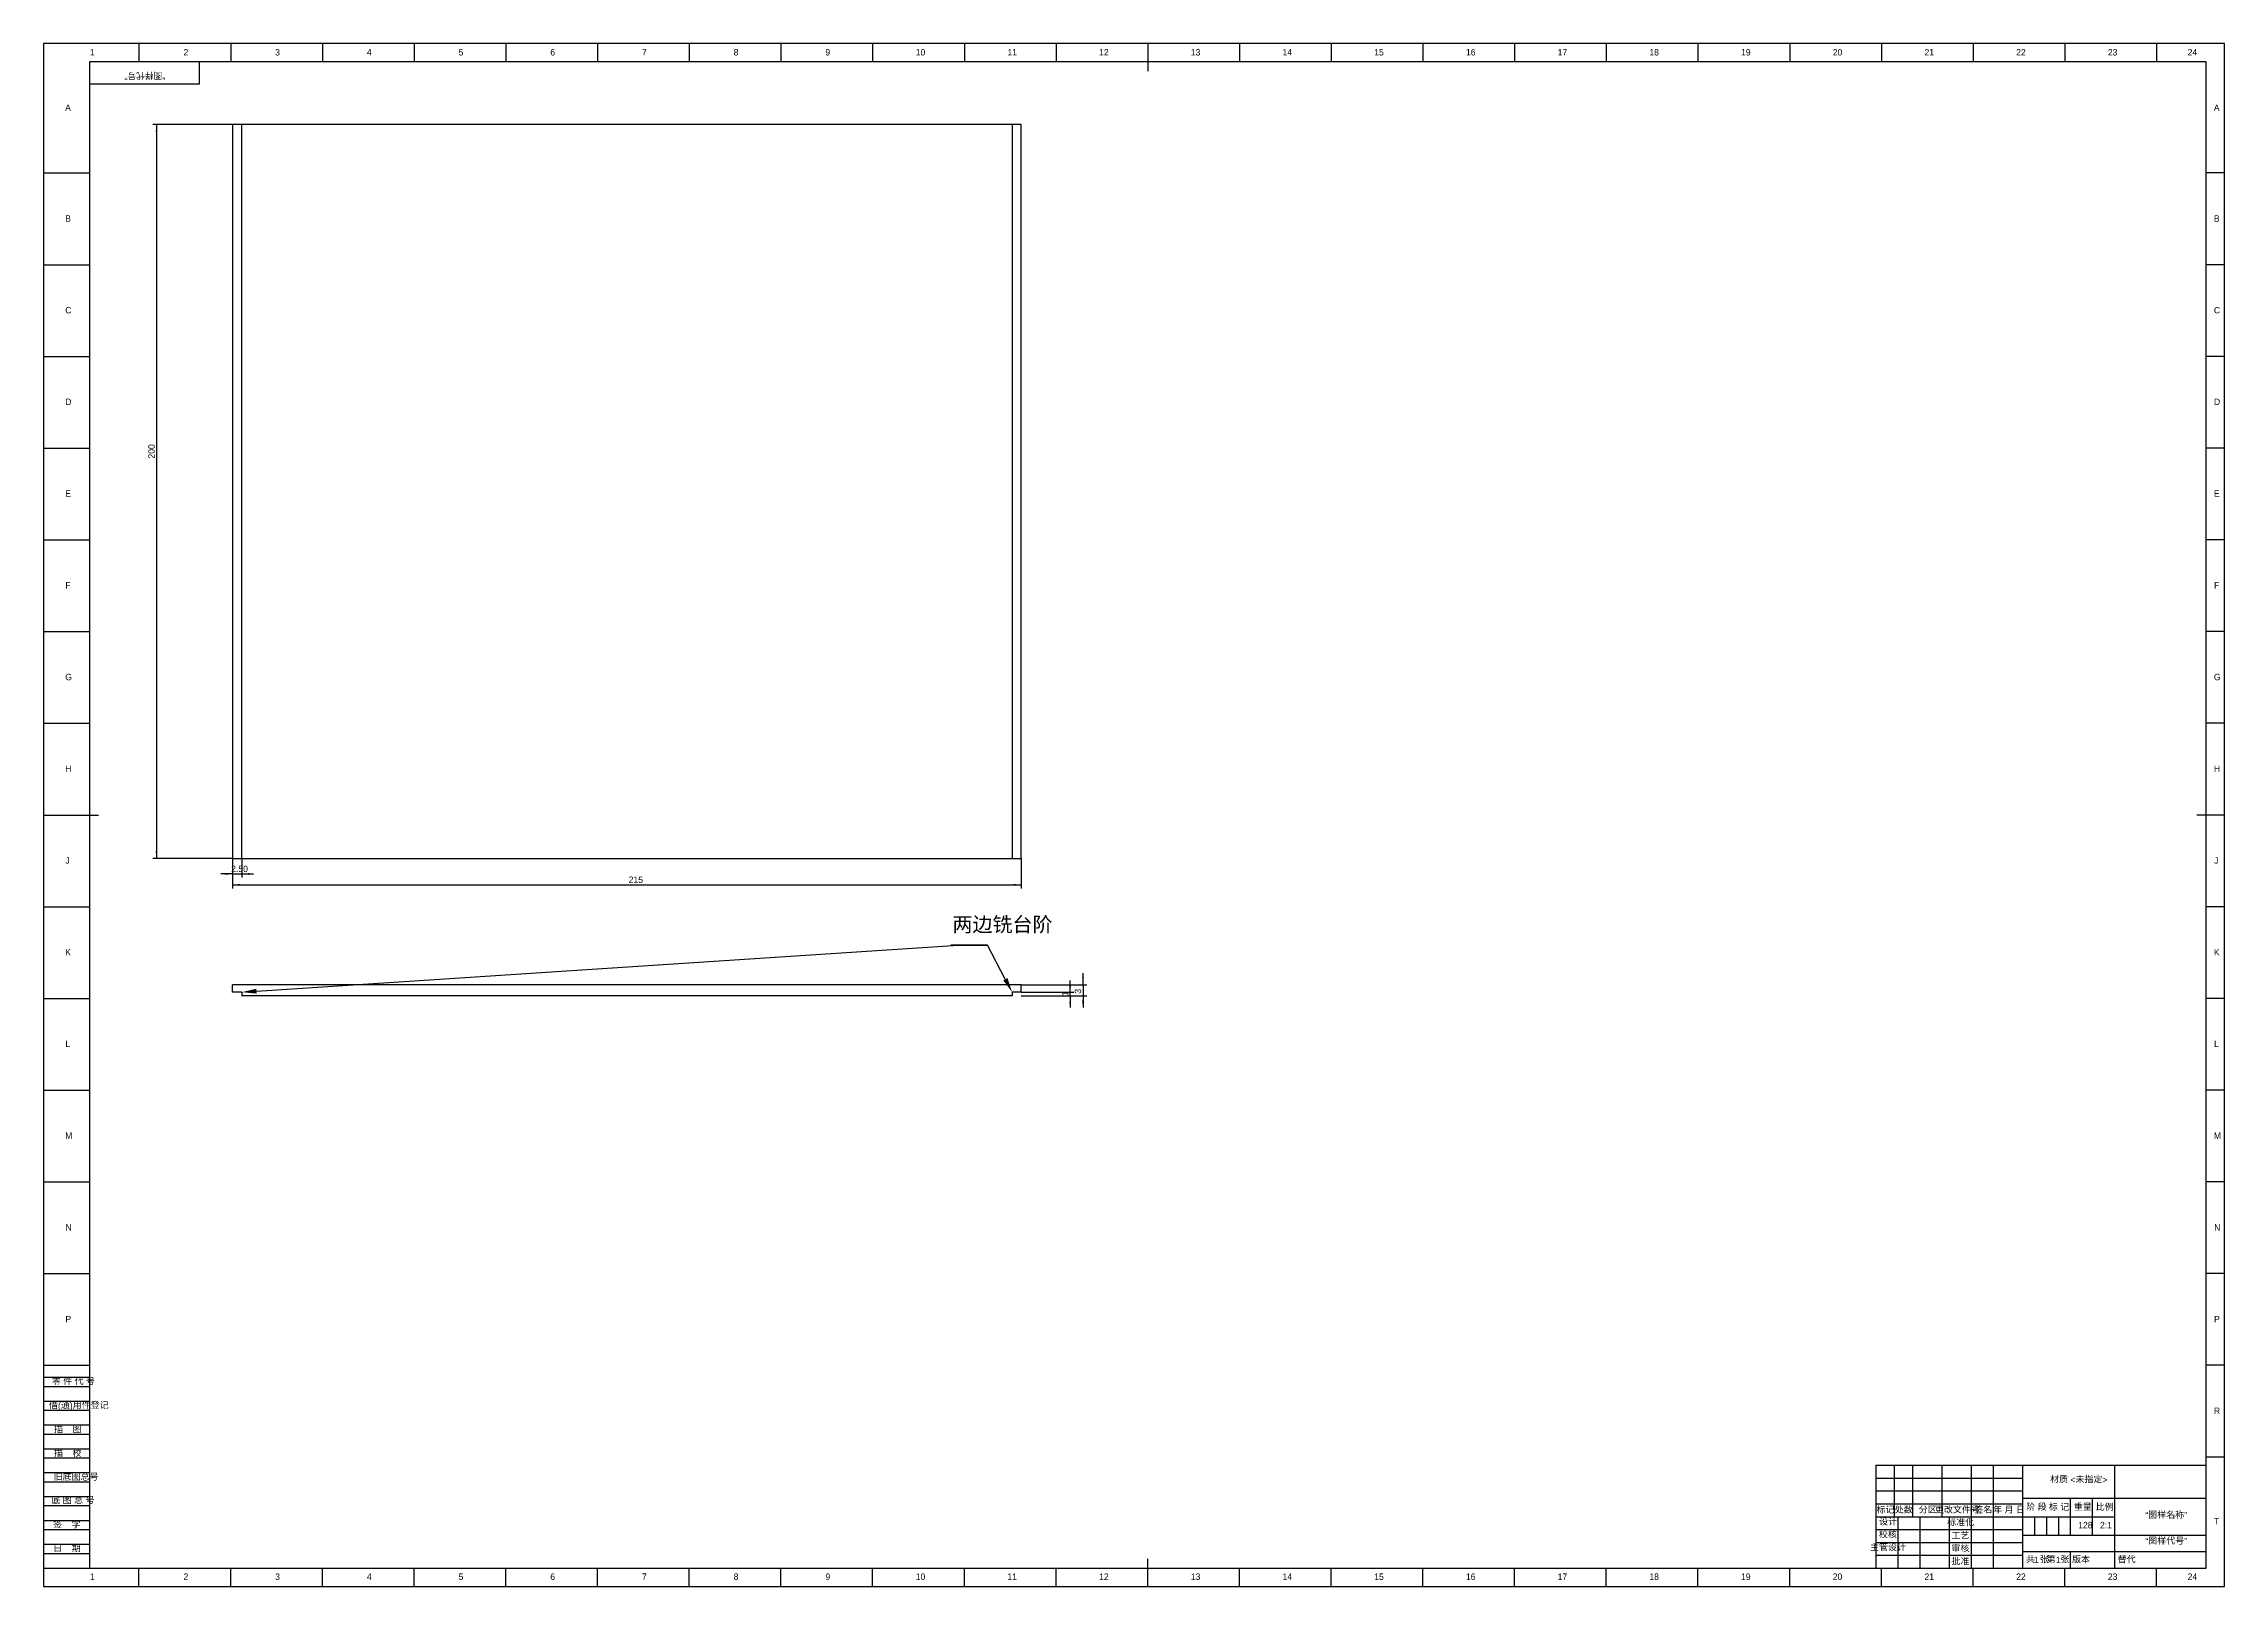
# Model space of a CAD drawing. Header units: millimetres. Extents: x 0 to 594, y 0 to 421.
import ezdxf
from ezdxf import colors
from ezdxf.entities.mleader import LeaderData, LeaderLine
from ezdxf.math import Vec2, Vec3

# ---------------------------------------------------------------- set-up
doc = ezdxf.new("R2010")
doc.units = ezdxf.units.MM
doc.header["$LTSCALE"] = 0.5
for name, color, linetype in [('尺寸线', 3, 'Continuous'), ('文字', 6, 'Continuous'), ('符号', 2, 'Continuous'), ('细实线', 4, 'Continuous')]:
    doc.layers.add(name, color=color, linetype=linetype)
doc.layers.add('粗实线', color=7, linetype='Continuous', lineweight=25)
doc.styles.add('SLDTEXTSTYLE0', font='', dxfattribs={"bigfont": 'bigfont'})
doc.styles.add('SLDTEXTSTYLE1', font='')
doc.styles.add('SLDTEXTSTYLE2', font='', dxfattribs={"bigfont": 'bigfont'})
doc.styles.get("Standard").update_dxf_attribs({"font": ''})
doc.styles.get('SLDTEXTSTYLE0').set_extended_font_data('汉仪长仿宋体')
doc.styles.get('SLDTEXTSTYLE1').set_extended_font_data('汉仪长仿宋体')
doc.styles.get('SLDTEXTSTYLE2').set_extended_font_data('长仿宋体')
doc.styles.get('Standard').set_extended_font_data('汉仪长仿宋体')
doc.dimstyles.new('SLDDIMSTYLE0', dxfattribs={"dimtxt": 1.75, "dimasz": 2.04, "dimexe": 0, "dimexo": 0.0625, "dimgap": 0.4375, "dimtad": 2, "dimrnd": 1e-09, "dimzin": 12, "dimdsep": 46, "dimtxsty": 'SLDTEXTSTYLE1', "dimsah": 1, "dimcen": 0.09, "dimadec": 0, "dimazin": 3, "dimtfac": 1, "dimtofl": 0, "dimtmove": 0, "dimatfit": 3, "dimfxl": 1, "dimfrac": 2, "dimtolj": 1, "dimtzin": 12, "dimarcsym": 0})
doc.dimstyles.new('SLDDIMSTYLE1', dxfattribs={"dimtxt": 1.75, "dimasz": 2.04, "dimexe": 0, "dimexo": 0.0625, "dimgap": 0.4375, "dimtad": 2, "dimrnd": 1e-09, "dimzin": 4, "dimdsep": 46, "dimtxsty": 'SLDTEXTSTYLE1', "dimsah": 1, "dimcen": 0.09, "dimadec": 0, "dimazin": 1, "dimtfac": 1, "dimtmove": 0, "dimatfit": 0, "dimfxl": 1, "dimfrac": 2, "dimtolj": 1, "dimtzin": 12, "dimarcsym": 0})
doc.dimstyles.new('SLDDIMSTYLE2', dxfattribs={"dimtxt": 1.75, "dimasz": 2.04, "dimexe": 0, "dimexo": 0.0625, "dimgap": 0.4375, "dimtad": 2, "dimrnd": 1e-09, "dimzin": 12, "dimdsep": 46, "dimtxsty": 'SLDTEXTSTYLE1', "dimsah": 1, "dimcen": 0.09, "dimadec": 0, "dimazin": 3, "dimtfac": 1, "dimtmove": 0, "dimatfit": 0, "dimfxl": 1, "dimfrac": 2, "dimtolj": 1, "dimtzin": 12, "dimarcsym": 0})

# ---------------------------------------------------------------- blocks, each defined once
blk = doc.blocks.new('_D')
at = {"layer": '尺寸线', "transparency": 16777216}
for p, q in [((51.52, 198.42), (51.52, 190.22)), ((266.52, 198.42), (266.52, 190.22)), ((51.52, 191.22), (266.52, 191.22))]:
    blk.add_line(p, q, dxfattribs=at)
for points in [[(51.52, 191.22), (53.56, 190.97), (53.56, 191.48)], [(266.52, 191.22), (264.48, 191.48), (264.48, 190.97)]]:
    blk.add_solid(points, dxfattribs=at)
at = {"layer": '尺寸线', "transparency": 16777216, "insert": (159.49, 193.48), "char_height": 1.75, "attachment_point": 1, "style": 'SLDTEXTSTYLE1'}
blk.add_mtext('215', dxfattribs=at)
blk = doc.blocks.new('_D_1')
at = {"layer": '尺寸线', "transparency": 16777216}
for p, q in [((51.52, 398.42), (29.78, 398.42)), ((30.78, 398.42), (30.78, 198.42)), ((51.52, 198.42), (29.78, 198.42))]:
    blk.add_line(p, q, dxfattribs=at)
for points in [[(30.78, 398.42), (30.53, 396.38), (31.03, 396.38)], [(30.78, 198.42), (31.03, 200.46), (30.53, 200.46)]]:
    blk.add_solid(points, dxfattribs=at)
at = {"layer": '尺寸线', "transparency": 16777216, "insert": (28.52, 307.4), "char_height": 1.75, "attachment_point": 1, "rotation": 90, "style": 'SLDTEXTSTYLE1'}
blk.add_mtext('200', dxfattribs=at)
blk = doc.blocks.new('_D_2')
at = {"layer": '尺寸线', "transparency": 16777216}
for p, q in [((51.52, 198.42), (51.52, 193.18)), ((54.02, 198.42), (54.02, 193.18)), ((51.52, 194.18), (48.35, 194.18)), ((51.52, 194.18), (54.02, 194.18)), ((54.02, 194.18), (57.2, 194.18))]:
    blk.add_line(p, q, dxfattribs=at)
for points in [[(51.52, 194.18), (49.48, 194.44), (49.48, 193.93)], [(54.02, 194.18), (56.06, 193.93), (56.06, 194.44)]]:
    blk.add_solid(points, dxfattribs=at)
at = {"layer": '尺寸线', "transparency": 16777216, "insert": (51.14, 196.44), "char_height": 1.75, "attachment_point": 1, "style": 'SLDTEXTSTYLE1'}
blk.add_mtext('2.50', dxfattribs=at)
blk = doc.blocks.new('_D_3')
at = {"layer": '尺寸线', "transparency": 16777216}
for p, q in [((283.35, 163.97), (283.35, 167.14)), ((266.52, 163.97), (284.35, 163.97)), ((266.52, 160.97), (284.35, 160.97)), ((283.35, 163.97), (283.35, 160.97)), ((283.35, 160.97), (283.35, 157.79))]:
    blk.add_line(p, q, dxfattribs=at)
for points in [[(283.35, 163.97), (283.6, 166.01), (283.1, 166.01)], [(283.35, 160.97), (283.1, 158.93), (283.6, 158.93)]]:
    blk.add_solid(points, dxfattribs=at)
at = {"layer": '尺寸线', "transparency": 16777216, "insert": (281.09, 161.56), "char_height": 1.75, "attachment_point": 1, "rotation": 90, "style": 'SLDTEXTSTYLE1'}
blk.add_mtext('3', dxfattribs=at)
blk = doc.blocks.new('_D_4')
at = {"layer": '尺寸线', "transparency": 16777216}
for p, q in [((266.52, 161.97), (280.87, 161.97)), ((266.52, 160.97), (280.87, 160.97)), ((279.87, 161.97), (279.87, 165.14)), ((279.87, 160.97), (279.87, 161.97)), ((279.87, 160.97), (279.87, 157.79))]:
    blk.add_line(p, q, dxfattribs=at)
for points in [[(279.87, 161.97), (280.12, 164.01), (279.61, 164.01)], [(279.87, 160.97), (279.61, 158.93), (280.12, 158.93)]]:
    blk.add_solid(points, dxfattribs=at)
at = {"layer": '尺寸线', "transparency": 16777216, "insert": (277.61, 160.87), "char_height": 1.75, "attachment_point": 1, "rotation": 90, "style": 'SLDTEXTSTYLE1'}
blk.add_mtext('1', dxfattribs=at)

msp = doc.modelspace()

# ---------------------------------------------------------------- linework, layer by layer
at = {"layer": '粗实线'}
for p, q in [((51.52, 398.421), (51.52, 198.421)), ((54.02, 398.421), (51.52, 398.421)), ((54.02, 198.421), (54.02, 398.421)), ((264.02, 398.421), (54.02, 398.421)), ((264.02, 398.421), (264.02, 198.421)), ((266.52, 398.421), (264.02, 398.421)), ((266.52, 198.421), (266.52, 398.421)), ((51.52, 198.421), (54.02, 198.421)), ((54.02, 198.421), (264.02, 198.421)), ((264.02, 198.421), (266.52, 198.421)), ((51.52, 161.967), (51.52, 163.967)), ((266.52, 163.967), (51.52, 163.967)), ((54.02, 161.967), (51.52, 161.967)), ((54.02, 161.967), (54.02, 160.967)), ((264.02, 160.967), (54.02, 160.967)), ((266.52, 161.967), (264.02, 161.967)), ((264.02, 161.967), (264.02, 160.967)), ((266.52, 161.967), (266.52, 163.967))]:
    msp.add_line(p, q, dxfattribs=at)
at = {"layer": '细实线'}
for p, q in [((594.5, 420.5), (0, 420.5)), ((0, 420.5), (0, 0)), ((26, 420.5), (26, 415.525)), ((51, 420.5), (51, 415.525)), ((76, 420.5), (76, 415.525)), ((101, 420.5), (101, 415.525)), ((126, 420.5), (126, 415.525)), ((151, 420.5), (151, 415.525)), ((176, 420.5), (176, 415.525)), ((201, 420.5), (201, 415.525)), ((226, 420.5), (226, 415.525)), ((251, 420.5), (251, 415.525)), ((276, 420.5), (276, 415.525)), ((301, 420.5), (301, 413)), ((326, 420.5), (326, 415.525)), ((351, 420.5), (351, 415.525)), ((376, 420.5), (376, 415.525)), ((401, 420.5), (401, 415.525)), ((426, 420.5), (426, 415.525)), ((451, 420.5), (451, 415.525)), ((476, 420.5), (476, 415.525)), ((501, 420.5), (501, 415.525)), ((526, 420.5), (526, 415.525)), ((551, 420.5), (551, 415.525)), ((576, 420.5), (576, 415.525)), ((594.5, 0), (594.5, 420.5)), ((589.5, 415.525), (12.5, 415.525)), ((12.5, 415.525), (12.5, 5)), ((42.5, 409.5), (42.5, 415.5)), ((589.5, 5), (589.5, 415.525)), ((12.5, 409.5), (42.5, 409.5)), ((0, 385.25), (12.5, 385.25)), ((594.5, 385.25), (589.5, 385.25)), ((0, 360.25), (12.5, 360.25)), ((594.5, 360.25), (589.5, 360.25)), ((0, 335.25), (12.5, 335.25)), ((594.5, 335.25), (589.5, 335.25)), ((0, 310.25), (12.5, 310.25)), ((594.5, 310.25), (589.5, 310.25)), ((0, 285.25), (12.5, 285.25)), ((594.5, 285.25), (589.5, 285.25)), ((0, 260.25), (12.5, 260.25)), ((594.5, 260.25), (589.5, 260.25)), ((0, 235.25), (12.5, 235.25)), ((594.5, 235.25), (589.5, 235.25)), ((0, 210.25), (15, 210.25)), ((594.5, 210.25), (587, 210.25)), ((0, 185.25), (12.5, 185.25)), ((594.5, 185.25), (589.5, 185.25)), ((0, 160.25), (12.5, 160.25)), ((594.5, 160.25), (589.5, 160.25)), ((0, 135.25), (12.5, 135.25)), ((594.5, 135.25), (589.5, 135.25)), ((0, 110.25), (12.5, 110.25)), ((594.5, 110.25), (589.5, 110.25)), ((0, 85.25), (12.5, 85.25)), ((594.5, 85.25), (589.5, 85.25)), ((0, 60.25), (12.5, 60.25)), ((594.5, 60.25), (589.5, 60.25)), ((0, 57), (12.5, 57)), ((0, 54.5), (12.5, 54.5)), ((0, 50.5), (12.5, 50.5)), ((0, 48), (12.5, 48)), ((0, 44), (12.5, 44)), ((0, 41.5), (12.5, 41.5)), ((0, 37.5), (12.5, 37.5)), ((0, 35), (12.5, 35)), ((0, 31), (12.5, 31)), ((499.5, 33), (589.5, 33)), ((499.5, 33), (499.5, 5)), ((504.5, 33), (504.5, 19)), ((509.5, 33), (509.5, 19)), ((517.5, 33), (517.5, 19)), ((525.5, 33), (525.5, 5)), ((531.5, 33), (531.5, 5)), ((539.5, 33), (539.5, 5)), ((564.5, 33), (564.5, 19)), ((594.5, 35.25), (589.5, 35.25)), ((0, 28.5), (12.5, 28.5)), ((0, 24.5), (12.5, 24.5)), ((499.5, 29.5), (539.5, 29.5)), ((499.5, 26), (539.5, 26)), ((539.5, 24), (589.5, 24)), ((552.5, 24), (552.5, 14)), ((558.5, 24), (558.5, 14)), ((0, 22), (12.5, 22)), ((0, 18), (12.5, 18)), ((499.5, 22.5), (539.5, 22.5)), ((499.5, 19), (564.5, 19)), ((505.5, 19), (505.5, 5)), ((511.5, 19), (511.5, 5)), ((519.5, 19), (519.5, 5)), ((542.75, 19), (542.75, 14)), ((546, 19), (546, 14)), ((549.25, 19), (549.25, 14)), ((564.5, 19), (564.5, 5)), ((0, 15.5), (12.5, 15.5)), ((499.5, 15.5), (539.5, 15.5)), ((499.5, 12), (539.5, 12)), ((539.5, 14), (589.5, 14)), ((0, 11.5), (12.5, 11.5)), ((0, 9), (12.5, 9)), ((301, 0), (301, 7.5)), ((499.5, 8.5), (539.5, 8.5)), ((539.503, 9.491), (589.5, 9.491)), ((552.5, 9.491), (552.5, 5)), ((0, 5), (589.5, 5)), ((0, 0), (594.5, 0)), ((26, 0), (26, 5)), ((51, 0), (51, 5)), ((76, 0), (76, 5)), ((101, 0), (101, 5)), ((126, 0), (126, 5)), ((151, 0), (151, 5)), ((176, 0), (176, 5)), ((201, 0), (201, 5)), ((226, 0), (226, 5)), ((251, 0), (251, 5)), ((276, 0), (276, 5)), ((326, 0), (326, 5)), ((351, 0), (351, 5)), ((376, 0), (376, 5)), ((401, 0), (401, 5)), ((426, 0), (426, 5)), ((451, 0), (451, 5)), ((476, 0), (476, 5)), ((501, 0), (501, 5)), ((526, 0), (526, 5)), ((551, 0), (551, 5)), ((576, 0), (576, 5))]:
    msp.add_line(p, q, dxfattribs=at)

# ---------------------------------------------------------------- texts
at = {"layer": '文字', "insert": (247.759, 182.432), "char_height": 4, "width": 36.85865, "attachment_point": 1}
msp.add_mtext('{\\fMicrosoft YaHei|b0|i0|c134|p34;两边铣台阶}', dxfattribs=at)
at = {"layer": '符号', "char_height": 1.75}
for s, insert, attachment_point, style in [('1', (13.272, 419.016), 2, 'SLDTEXTSTYLE1'), ('2', (38.772, 419.016), 2, 'SLDTEXTSTYLE1'), ('3', (63.772, 419.016), 2, 'SLDTEXTSTYLE1'), ('4', (88.772, 419.016), 2, 'SLDTEXTSTYLE1'), ('5', (113.772, 419.016), 2, 'SLDTEXTSTYLE1'), ('6', (138.773, 419.016), 2, 'SLDTEXTSTYLE1'), ('7', (163.773, 419.016), 2, 'SLDTEXTSTYLE1'), ('8', (188.773, 419.016), 2, 'SLDTEXTSTYLE1'), ('9', (213.773, 419.016), 2, 'SLDTEXTSTYLE1'), ('10', (239.044, 419.016), 2, 'SLDTEXTSTYLE1'), ('11', (264.044, 419.016), 2, 'SLDTEXTSTYLE1'), ('12', (289.044, 419.016), 2, 'SLDTEXTSTYLE1'), ('13', (314.044, 419.016), 2, 'SLDTEXTSTYLE1'), ('14', (339.044, 419.016), 2, 'SLDTEXTSTYLE1'), ('15', (364.044, 419.016), 2, 'SLDTEXTSTYLE1'), ('16', (389.046, 419.016), 2, 'SLDTEXTSTYLE1'), ('17', (414.046, 419.016), 2, 'SLDTEXTSTYLE1'), ('18', (439.046, 419.016), 2, 'SLDTEXTSTYLE1'), ('19', (464.046, 419.016), 2, 'SLDTEXTSTYLE1'), ('20', (489.044, 419.016), 2, 'SLDTEXTSTYLE1'), ('21', (514.044, 419.016), 2, 'SLDTEXTSTYLE1'), ('22', (539.044, 419.016), 2, 'SLDTEXTSTYLE1'), ('23', (564.044, 419.016), 2, 'SLDTEXTSTYLE1'), ('24', (585.794, 419.016), 2, 'SLDTEXTSTYLE1'), ('A', (6.66, 403.891), 2, 'SLDTEXTSTYLE1'), ('A', (592.41, 403.891), 2, 'SLDTEXTSTYLE1'), ('B', (6.66, 373.733), 2, 'SLDTEXTSTYLE1'), ('B', (592.41, 373.733), 2, 'SLDTEXTSTYLE1'), ('C', (6.741, 348.733), 2, 'SLDTEXTSTYLE1'), ('C', (592.491, 348.733), 2, 'SLDTEXTSTYLE1'), ('D', (6.742, 323.733), 2, 'SLDTEXTSTYLE1'), ('D', (592.492, 323.733), 2, 'SLDTEXTSTYLE1'), ('E', (6.659, 298.733), 2, 'SLDTEXTSTYLE1'), ('E', (592.409, 298.733), 2, 'SLDTEXTSTYLE1'), ('F', (6.639, 273.733), 2, 'SLDTEXTSTYLE1'), ('F', (592.389, 273.733), 2, 'SLDTEXTSTYLE1'), ('G', (6.797, 248.733), 2, 'SLDTEXTSTYLE1'), ('G', (592.547, 248.733), 2, 'SLDTEXTSTYLE1'), ('H', (6.742, 223.733), 2, 'SLDTEXTSTYLE1'), ('H', (592.492, 223.733), 2, 'SLDTEXTSTYLE1'), ('J', (6.508, 198.733), 2, 'SLDTEXTSTYLE1'), ('J', (592.258, 198.733), 2, 'SLDTEXTSTYLE1'), ('K', (6.66, 173.733), 2, 'SLDTEXTSTYLE1'), ('K', (592.41, 173.733), 2, 'SLDTEXTSTYLE1'), ('L', (6.59, 148.733), 2, 'SLDTEXTSTYLE1'), ('L', (592.34, 148.733), 2, 'SLDTEXTSTYLE1'), ('M', (6.853, 123.733), 2, 'SLDTEXTSTYLE1'), ('M', (592.603, 123.733), 2, 'SLDTEXTSTYLE1'), ('N', (6.802, 98.733), 2, 'SLDTEXTSTYLE1'), ('N', (592.552, 98.733), 2, 'SLDTEXTSTYLE1'), ('P', (6.722, 73.733), 2, 'SLDTEXTSTYLE1'), ('P', (592.472, 73.733), 2, 'SLDTEXTSTYLE1'), ('零 件 代 号', (2.241, 56.68), 1, 'SLDTEXTSTYLE0'), ('借(通)用件登记', (1.466, 50.138), 1, 'SLDTEXTSTYLE0'), ('R', (592.492, 48.733), 2, 'SLDTEXTSTYLE1'), ('描    图', (6.565, 43.588), 2, 'SLDTEXTSTYLE0'), ('描    校', (6.565, 37.068), 2, 'SLDTEXTSTYLE0'), ('旧底图总号', (2.73, 30.6), 1, 'SLDTEXTSTYLE0'), ('材质 <未指定>', (554.792, 29.929), 2, 'SLDTEXTSTYLE0'), ('底 图 总 号', (2.106, 24.217), 1, 'SLDTEXTSTYLE0'), ('标记', (502.123, 21.653), 2, 'SLDTEXTSTYLE0'), ('设计', (502.822, 18.383), 2, 'SLDTEXTSTYLE0'), ('处数', (507.086, 21.653), 2, 'SLDTEXTSTYLE0'), ('分区', (513.654, 21.653), 2, 'SLDTEXTSTYLE0'), ('更改文件号', (521.741, 21.653), 2, 'SLDTEXTSTYLE0'), ('标准化', (522.592, 18.179), 2, 'SLDTEXTSTYLE0'), ('签名', (528.768, 21.653), 2, 'SLDTEXTSTYLE0'), ('年 月 日', (535.805, 21.653), 2, 'SLDTEXTSTYLE0'), ('阶 段 标 记', (546.325, 22.405), 2, 'SLDTEXTSTYLE0'), ('重量', (555.897, 22.405), 2, 'SLDTEXTSTYLE0'), ('比例', (561.839, 22.405), 2, 'SLDTEXTSTYLE0'), ('“图样名称”', (578.639, 20.255), 2, 'SLDTEXTSTYLE0'), ('T', (592.328, 18.641), 2, 'SLDTEXTSTYLE1'), ('  签    字', (5.689, 17.596), 2, 'SLDTEXTSTYLE0'), ('校核', (502.747, 14.928), 2, 'SLDTEXTSTYLE0'), ('工艺', (522.538, 14.615), 2, 'SLDTEXTSTYLE0'), ('128', (556.606, 17.579), 2, 'SLDTEXTSTYLE1'), ('2:1', (562.219, 17.579), 2, 'SLDTEXTSTYLE1'), ('“图样代号”', (578.641, 13.183), 2, 'SLDTEXTSTYLE0'), ('  日    期', (5.689, 11.117), 2, 'SLDTEXTSTYLE0'), ('主管设计', (502.781, 11.415), 2, 'SLDTEXTSTYLE0'), ('批准', (522.538, 7.608), 2, 'SLDTEXTSTYLE0'), ('审核', (522.538, 11.125), 2, 'SLDTEXTSTYLE0'), ('共  张 ', (543.519, 8.094), 2, 'SLDTEXTSTYLE0'), ('1', (542.555, 8.094), 1, 'SLDTEXTSTYLE1'), ('第  张', (549.137, 8.094), 2, 'SLDTEXTSTYLE0'), ('1', (548.568, 8.094), 1, 'SLDTEXTSTYLE1'), ('版本', (555.422, 8.094), 2, 'SLDTEXTSTYLE0'), ('替代', (565.426, 8.094), 1, 'SLDTEXTSTYLE0'), ('1', (13.272, 3.516), 2, 'SLDTEXTSTYLE1'), ('2', (38.772, 3.516), 2, 'SLDTEXTSTYLE1'), ('3', (63.772, 3.516), 2, 'SLDTEXTSTYLE1'), ('4', (88.772, 3.516), 2, 'SLDTEXTSTYLE1'), ('5', (113.772, 3.516), 2, 'SLDTEXTSTYLE1'), ('6', (138.773, 3.516), 2, 'SLDTEXTSTYLE1'), ('7', (163.773, 3.516), 2, 'SLDTEXTSTYLE1'), ('8', (188.773, 3.516), 2, 'SLDTEXTSTYLE1'), ('9', (213.773, 3.516), 2, 'SLDTEXTSTYLE1'), ('10', (239.044, 3.516), 2, 'SLDTEXTSTYLE1'), ('11', (264.044, 3.516), 2, 'SLDTEXTSTYLE1'), ('12', (289.044, 3.516), 2, 'SLDTEXTSTYLE1'), ('13', (314.044, 3.516), 2, 'SLDTEXTSTYLE1'), ('14', (339.044, 3.516), 2, 'SLDTEXTSTYLE1'), ('15', (364.044, 3.516), 2, 'SLDTEXTSTYLE1'), ('16', (389.046, 3.516), 2, 'SLDTEXTSTYLE1'), ('17', (414.046, 3.516), 2, 'SLDTEXTSTYLE1'), ('18', (439.046, 3.516), 2, 'SLDTEXTSTYLE1'), ('19', (464.046, 3.516), 2, 'SLDTEXTSTYLE1'), ('20', (489.044, 3.516), 2, 'SLDTEXTSTYLE1'), ('21', (514.044, 3.516), 2, 'SLDTEXTSTYLE1'), ('22', (539.044, 3.516), 2, 'SLDTEXTSTYLE1'), ('23', (564.044, 3.516), 2, 'SLDTEXTSTYLE1'), ('24', (585.794, 3.516), 2, 'SLDTEXTSTYLE1')]:
    msp.add_mtext(s, dxfattribs=dict(at, insert=insert, attachment_point=attachment_point, style=style))
at = {"layer": '符号', "insert": (27.605, 410.869), "char_height": 1.75, "attachment_point": 2, "rotation": 180, "style": 'SLDTEXTSTYLE2'}
msp.add_mtext('“图样代号”', dxfattribs=at)

# ---------------------------------------------------------------- dimensions: what is measured, and where the dimension line sits
at = {"layer": '尺寸线'}
for base, p1, p2, dimstyle, picture, middle in [((29.697, 198.421), (51.52, 398.421), (51.52, 198.421), 'SLDDIMSTYLE0', '_D_1', (29.697, 308.548)), ((282.267, 160.967), (266.52, 163.967), (266.52, 160.967), 'SLDDIMSTYLE2', '_D_3', (282.267, 161.939)), ((278.783, 161.967), (266.52, 160.967), (266.52, 161.967), 'SLDDIMSTYLE2', '_D_4', (278.783, 161.256))]:
    dim = msp.add_linear_dim(base=base, p1=p1, p2=p2, angle=90, dimstyle=dimstyle, dxfattribs=at)
    dim.commit()
    dim.dimension.update_dxf_attribs({"geometry": picture, "text_midpoint": middle, "dimtype": 160})
for base, p2, dimstyle, picture, middle in [((54.02, 195.267), (54.02, 198.421), 'SLDDIMSTYLE1', '_D_2', (52.67, 195.267)), ((266.52, 192.307), (266.52, 198.421), 'SLDDIMSTYLE0', '_D', (160.64, 192.307))]:
    dim = msp.add_linear_dim(base=base, p1=(51.52, 198.421), p2=p2, dimstyle=dimstyle, dxfattribs=at)
    dim.commit()
    dim.dimension.update_dxf_attribs({"geometry": picture, "text_midpoint": middle, "dimtype": 160})

# ---------------------------------------------------------------- leaders
at = {"layer": '文字'}
ml = msp.add_multileader_mtext('Standard', dxfattribs=at)
ml.set_content('', color=256)
ml.set_leader_properties()
ml.build(insert=Vec2(0, 0))
ml.multileader.update_dxf_attribs({"text_right_attachment_type": 6})
ctx = ml.context
ctx.base_point, ctx.plane_origin = Vec3(245.351, 176.767), Vec3(264.02, 161.967)
ctx.right_attachment, ctx.text_align_type = 6, 2
notes = []
notes.append((ctx, [(0, (1, 1, 0), (257.351, 174.767), (-1, 0), 8, [(0, [(264.02, 161.967)], 0, [])])]))
ctx.mtext.insert, ctx.mtext.alignment, ctx.mtext.flow_direction = Vec3(247.351, 178.767), 3, 5
ml = msp.add_multileader_mtext('Standard', dxfattribs=at)
ml.set_content('', color=256)
ml.set_leader_properties()
ml.build(insert=Vec2(0, 0))
ml.multileader.update_dxf_attribs({"text_right_attachment_type": 6})
ctx = ml.context
ctx.base_point, ctx.plane_origin = Vec3(257.351, 174.767), Vec3(54.02, 161.967)
ctx.right_attachment = 6
notes.append((ctx, [(0, (1, 1, 0), (249.351, 174.767), (1, 0), 8, [(0, [(54.02, 161.967)], 0, [])])]))
ctx.mtext.insert, ctx.mtext.flow_direction = Vec3(259.351, 176.767), 5
for ctx, leaders in notes:
    for number, flags, end, landing, length, lines in leaders:
        leader = LeaderData()
        leader.index, (leader.has_last_leader_line, leader.has_dogleg_vector, leader.attachment_direction) = number, flags
        leader.last_leader_point, leader.dogleg_vector, leader.dogleg_length = Vec3(end), Vec3(landing), length
        for number, points, colour, breaks in lines:
            line = LeaderLine()
            line.index, line.vertices, line.color, line.breaks = number, Vec3.list(points), colors.encode_raw_color(colour), breaks
            leader.lines.append(line)
        ctx.leaders.append(leader)

doc.saveas('drawing.dxf')
